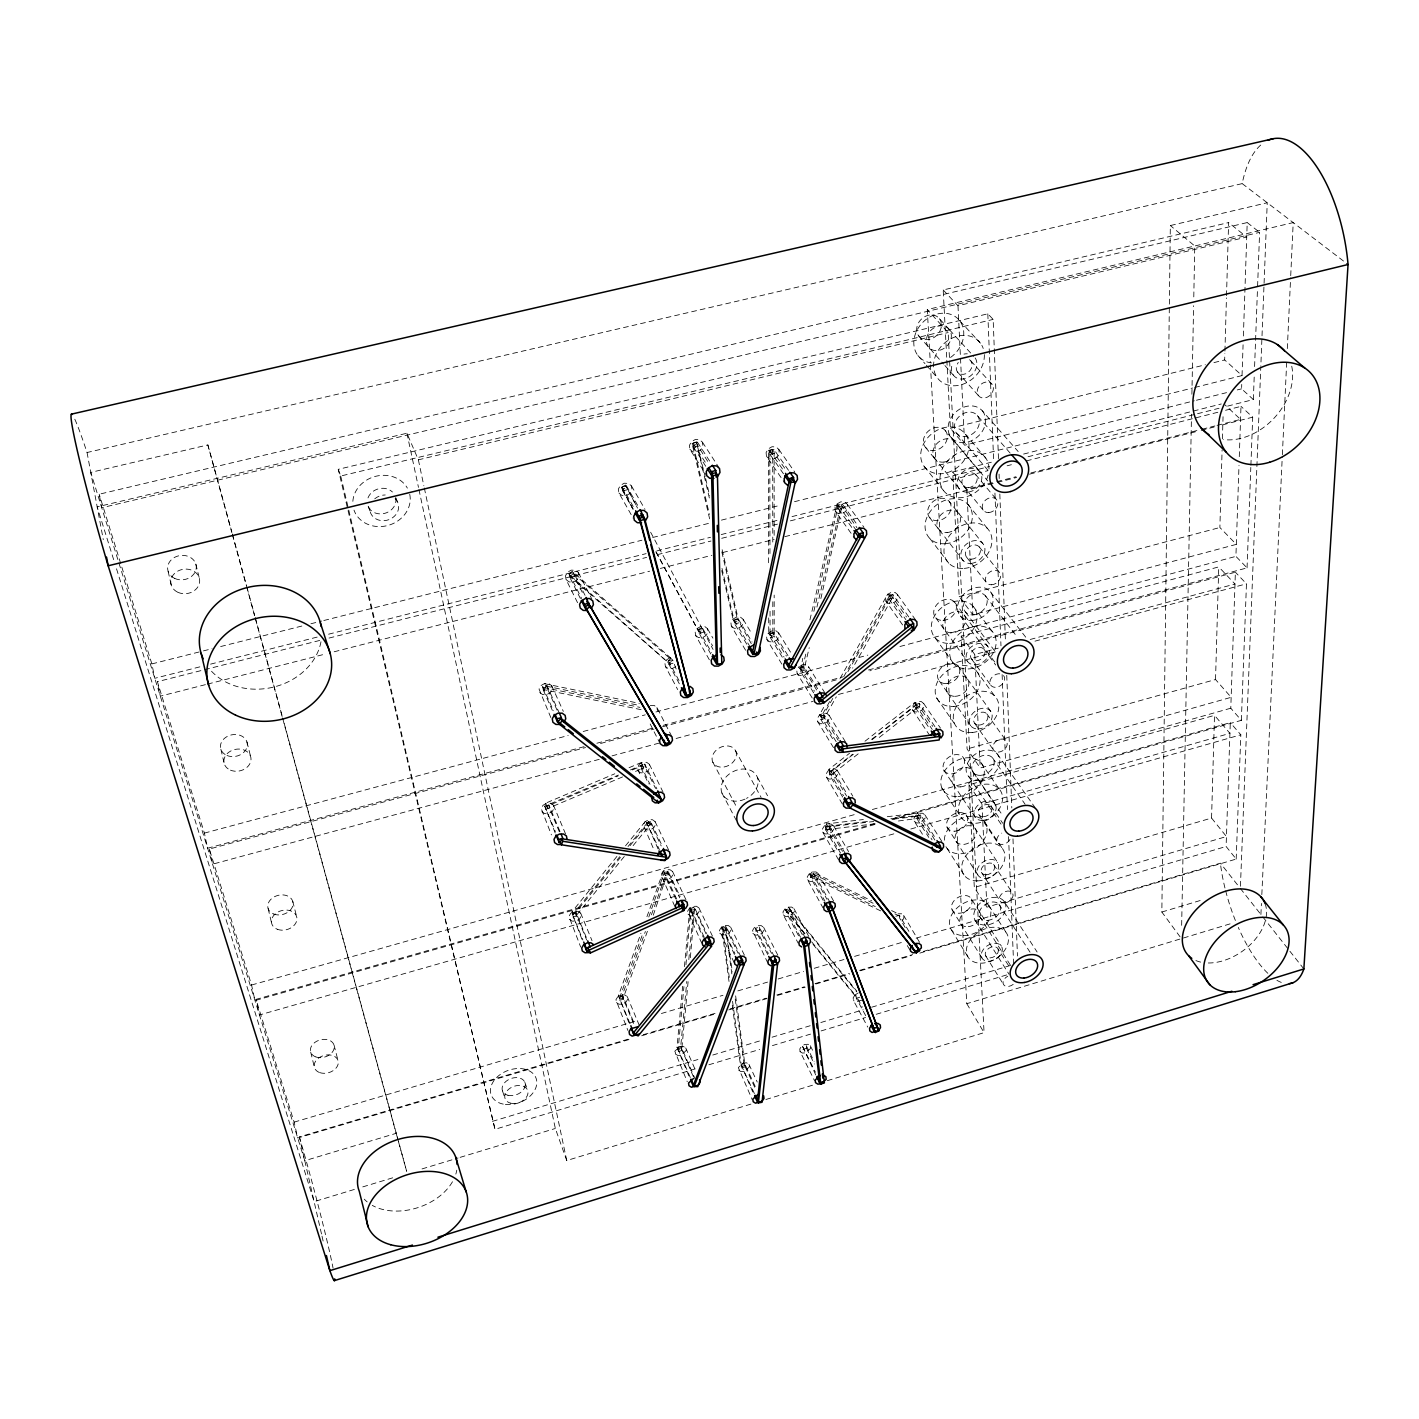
<?xml version="1.0" encoding="UTF-8"?>
<svg xmlns="http://www.w3.org/2000/svg" width="1419" height="1419" viewBox="0 0 1419 1419"><rect width="100%" height="100%" fill="white"/><g stroke="black" fill="none" stroke-linecap="round" stroke-linejoin="round"><path stroke-width="0.75" stroke-dasharray="5 3.75" d="M1180.094 936.842L1161.842 912.027L1170.338 225.55L1267.238 202.757L1260.817 366.439M1181.655 925.348L1191.517 414.171M1191.907 394.251L1192.031 387.618M1192.066 385.4L1193.61 305.741M1193.787 296.89L1194.763 246.001L1170.338 225.55M1211.56 818.053L1214.504 715.353L968.964 784.813L974.321 887.478L986.914 907.167L1226.442 836.536L1211.56 818.053L974.321 887.478M1215.533 679.524L1218.744 566.89L961.231 636.12L967.102 748.966L980.227 767.998L1231.16 697.314L1215.533 679.524L967.102 748.966M991.349 462.222L952.681 472.03L959.173 596.636L972.849 614.764L1236.321 544.382L1219.879 527.513L1222.096 449.965M1222.415 438.879L1223.054 416.725M1194.745 387.458L1242.033 375.574L1224.668 359.947L1224.863 353.296M1224.934 351.078L1226.442 297.901M1226.513 295.684L1228.606 222.57L943.192 289.973L946.739 358.049M919.814 953.107L1236.18 859.063L1226.105 846.487L1230.291 722.626L891.327 818.905M891.983 819.614L1241.359 720.338L1230.787 708.205L1235.381 572.212L869.847 670.832M868.499 669.981L1247.053 567.884L1235.914 556.372L1239 465.45M1239.284 456.67L1240.986 406.366L1221.688 411.279M1227.612 406.1L1253.349 399.555L1241.59 388.841L1241.731 384.425M1242.033 375.574L1243.079 344.799M1243.381 336.001L1247.212 222.57L99.188 494.22L101.742 507.754L1259.611 232.344L1257.553 287.347M1236.18 859.063L1240.827 734.794L1230.291 722.626M1241.359 720.338L1246.467 583.812L1235.381 572.212M1247.053 567.884L1250.813 467.419M1250.902 465.237L1252.693 417.168L1240.986 406.366M1253.349 399.555L1254.254 375.361M1254.591 366.563L1257.465 289.547M1240.437 886.254L1260.728 368.656M1260.906 914.51L1261.42 903.46M1261.828 894.609L1282.262 456.918M1282.368 454.701L1286.696 361.863M1287.317 348.595L1290.616 277.858M1290.722 275.658L1293.206 222.588L927.263 309.573L930.296 362.625M798.542 935.777L786.374 912.665L786.02 909.685L789.744 908.621L805.034 937.462M802.32 934.678L790.099 911.583L789.744 908.621M865.696 1015.667L856.296 998.266L856.029 995.499L862.291 1007.1M688.836 1075.85L677.005 1047.435L682.628 986.311M684.437 966.658L689.865 907.699L693.696 907.22L706.272 934.341M688.109 981.7L681.776 1049.386L678.087 1049.936L683.94 986.595M685.962 964.743L690.805 908.923L694.618 907.823L706.751 933.259M693.43 1076.755L680.694 1046.903L686.796 981.416M688.818 959.599L693.696 907.22M690.361 957.683L694.618 907.823M875.151 823.783L827.277 829.476L825.947 827.153L826.372 823.907L863.355 819.526M845.458 853.812L829.228 825.752L825.45 826.816L825.752 829.938L827.277 829.476L827.703 826.213L826.372 823.907M887.283 816.705L917.738 813.105L917.224 816.333L891.15 819.419M917.738 813.105L919.175 815.375L918.661 818.603L917.171 819.065L916.958 815.978L920.665 814.914L935.813 838.771M809.93 619.855L837.068 504.579L841.13 504.703L856.916 527.673M813.69 692.862L800.387 671.293L802.764 658.345M813.85 611.341L838.327 505.341L842.496 504.277L857.892 525.633M816.617 689.971L802.782 666.824L806.311 651.906M816.918 607.101L841.13 504.703M825.078 693.199L808.653 666.877L806.116 664.784L802.32 664.731L798.755 666.753L800.245 669.023L804.165 669.041L809.22 647.685M820.856 598.587L842.496 504.277M630.036 1023.72L618.418 995.695L640.927 933.294M646.94 916.656L663.436 870.894L667.178 871.195L679.666 897.855M628.883 1022.567L619.464 998.196L642.772 933.667M648.785 917.011L664.252 872.437L668.154 871.337L680.109 896.684M633.548 1023.454L622.072 995.907L645.379 931.467M651.392 914.847L667.178 871.195M619.464 998.196L623.118 998.408L647.969 929.764M653.254 915.202L668.154 871.337M641.104 709.677L544.364 689.74L543.335 687.417L544.896 683.763L639.401 703.381M544.364 689.74L545.943 686.087L544.896 683.763M836.146 741.658L819.597 714.644L825.007 705.083M840.137 678.3L887.709 594.135L891.167 595.235L892.675 597.364L852.588 668.136M829.636 701.571L820.98 716.879L824.404 717.854L836.323 696.818M843.72 676.686L889.216 596.264L887.709 594.135M824.404 717.854L823.038 715.619L832.776 698.432M847.906 671.666L891.167 595.235M902.005 921.073L903.868 918.217L903.655 915.415L901.437 913.747L898.05 913.854M854.983 995.021L853.174 997.788L853.44 1000.466L867.772 1027.108M624.289 856.491L576.149 915.698L572.974 914.279L571.963 911.814L617.3 855.976M625.531 845.83L646.142 820.448L649.299 821.973L650.416 824.368L632.537 846.345M572.974 914.279L619.748 856.704M628.014 846.54L647.277 822.843L646.142 820.448M576.149 915.698L575.138 913.215L620.458 857.466M630.071 845.635L649.299 821.973M880.631 910.874L811.136 877.031L809.841 874.689L812.271 871.798L871.763 900.888M811.136 877.031L813.566 874.139L812.271 871.798M568.948 574.269L572.247 571.254L671.081 658.31L672.304 660.562L669.112 663.418L570.066 576.486L568.948 574.269L669.112 663.418M570.066 576.486L573.365 573.471L572.247 571.254M667.906 661.165L671.081 658.31M858.176 753.861L832.368 773.994L828.856 769.417L849.502 753.312M864.987 741.232L914.9 702.299L918.43 706.875L877.119 739.086M830.221 771.688L852.624 754.216M871.568 739.441L916.372 704.498L914.9 702.299M832.368 773.994L831.002 771.705L853.351 754.287M872.259 739.53L916.958 704.675M804.626 934.004L785.186 909.366L788.432 907.167L856.81 991.189M786.445 911.743L789.691 909.544L788.432 907.167M813.016 944.291L856.366 997.397L855.089 995.003L858.211 992.91M670.513 657.565L666.841 659.622L664.89 663.028L665.405 666.469L677.697 689.581M675.781 666.593L672.127 668.668L668.154 668.615L665.405 666.469M862.167 1000.058L855.657 1002.009L853.44 1000.466M655.897 551.743L697.776 629.77L701.589 627.695L713.065 649.441M697.776 629.77L699.035 632.005L702.866 629.912L702.777 628.599L698.627 629.699L699.106 633.3L711.043 654.39M632.856 508.818L621.345 487.356L625.371 485.156L637.574 508.144M621.345 487.356L622.551 489.484L626.595 487.285L626.471 485.848L622.072 486.93L622.675 490.903L633.105 509.261M559.352 831.818L549.49 808.316L547.787 808.759L545.446 803.278L614.782 773.781M629.06 767.714L641.299 762.5L642.435 764.841L644.811 764.167L656.873 788.893M555.184 832.971L544.736 806.134L618.436 775.058M630.444 769.949L642.435 764.841L640.749 765.284L641.282 768.619L648.678 783.873M545.446 803.278L546.776 806.347L618.063 776.016M632.324 769.949L642.505 765.604L643.658 767.963L645.326 767.519L655.543 788.45M545.393 809.451L623.26 776.636M635.499 771.422L643.658 767.963L641.299 762.5M721.703 570.544L733.268 620.103L737.33 618.702L751.325 643.747M733.268 620.103L734.563 622.302L738.643 620.901L738.448 619.269L734.315 620.351L734.758 623.952L747.157 644.847M709.624 518.822L692.029 443.384L696.357 441.965L705.172 476.376M692.029 443.384L693.359 445.46L697.669 444.023L697.456 442.178L693.057 443.26L693.589 447.287L706.112 466.851M418.942 489.555L555.343 1128.477L566.749 1160.547L751.041 1104.053M765.87 1099.512L814.595 1084.577M827.312 1080.693L984.059 1032.642L948.158 332.543L927.263 309.573M354.342 1189.441L314.131 1201.645L116.305 568.114M362.785 1186.887L394.553 1177.256M422.046 1168.919L458.018 1158.01M460.128 1157.354L555.343 1128.477M930.421 364.843L966.8 1003.694L1231.621 923.397M998.479 458.656L993.158 319.399L987.819 313.812L338.254 469.334L495 1129.311L696.179 1068.613M708.879 1064.782L759.697 1049.439M772.415 1045.608L810.533 1034.114M821.122 1030.921L865.59 1017.494M876.179 1014.301L1007.472 974.693M752.762 1091.938L741.268 1065.208L744.851 1064.126L756.008 1088.125M815.748 1074.963L802.675 1046.637L806.205 1045.555L814.098 1061.323M741.658 1067.904L745.223 1066.822L744.851 1064.126M802.977 1049.333L806.524 1048.251L806.205 1045.555M678.317 1051.585L681.989 1050.503M856.296 998.266L859.843 997.202M1161.842 912.027L1202.159 899.93M492.411 1121.365L697.917 1059.514M712.764 1055.044L761.489 1040.393M772.078 1037.2L810.214 1025.724M820.821 1022.531L863.195 1009.778M871.656 1007.224L1013.627 964.512L1008.537 836.146M735.645 995.89L745.046 1065.474L741.463 1066.556L740.31 1064.09L743.893 1063.008L735.06 997.788M678.087 1049.936L677.874 1048.836L681.546 1047.736L695.629 1080.036M282.718 718.582L396.167 1133.338L304.783 1160.707L90.745 472.403L207.866 444.927L231.776 531.806M321.51 1233.998L299.356 1136.903L630.426 1038.495M643.162 1034.717L717.429 1012.652M730.164 1008.856L766.242 998.142M776.849 994.985L804.449 986.79M815.056 983.633L849.005 973.54M859.612 970.383L912.665 954.615M923.29 951.457L1220.393 863.16L1239.55 887.443M628.954 1039.559L297.742 1138.02L294.123 1122.127L256.005 999.366L874.264 823.747M641.69 1035.781L715.992 1013.698M728.745 1009.902L766.952 998.55M777.577 995.393L805.176 987.181M815.783 984.023L849.75 973.931M860.375 970.773L911.335 955.626M294.123 1122.127L638.053 1020.421M661.396 1013.503L722.963 995.304M737.827 990.905L767.555 982.108M778.162 978.968L803.633 971.43M814.258 968.29L843.968 959.51M854.593 956.371L903.424 941.932M916.16 938.154L1226.105 846.487M619.127 997.415L622.923 996.298L633.885 1022.585M895.815 916.302L899.415 915.237L910.501 934.092M619.66 1000.306L623.438 999.189M767.75 954.508L755.972 931.183L755.6 928.221L759.325 927.139L774.118 956.264M755.972 931.183L759.697 930.084L771.528 953.408M734.403 954.526L722.555 928.079L726.333 926.979L740.683 956.3M722.981 931.041L726.741 929.942L738.217 953.408M786.374 912.665L790.099 911.583M823.215 900.462L810.639 877.634L810.32 874.618L814.063 873.536L829.831 902.005M689.865 907.699L691.248 911.938L695.079 910.838M810.639 877.634L814.382 876.57L826.993 899.362M729.029 981.487L721.597 927.139L725.357 926.057L732.417 971.962M721.597 927.139L722.768 929.551L726.546 928.469M893.828 833.858L259.464 1014.975L256.005 999.366M910.856 828.998L1240.827 734.794M641.282 768.619L643.658 767.963M546.457 805.69L548.851 804.999L561.179 834.354M675.728 898.99L664.748 875.558L668.633 874.459M874.938 824.457L254.994 1000.59L251.553 985.017L209.338 849.041L585.55 747.547M581.879 939.147L572.3 914.013L576.238 912.896L587.732 940.921M572.886 917.082L576.823 915.964L586.668 940.017M968.964 784.813L981.948 804.023L1229.936 733.339L1214.504 715.353M251.553 985.017L855.302 814.346M872.366 809.522L1230.787 708.205M658.079 848.97L646.603 822.541L650.576 821.441L662.513 846.54M842.726 797.123L829.53 774.987L829.21 771.759L833.059 770.694L847.409 794.64M647.117 825.769L651.09 824.652L661.183 845.901M829.53 774.987L833.361 773.923L846.611 796.041M934.908 726.599L919.21 703.505L915.379 704.551L915.61 707.868L919.441 706.822L932.709 726.386M839.001 738.749L824.492 715.158L820.572 716.24L820.891 719.575L834.23 741.392M820.891 719.575L824.811 718.511L838.203 740.31M961.231 636.12L974.764 654.496L998.231 648.146M1030.212 639.472L1234.991 584.007L1218.744 566.89M599.226 759.342L212.584 864.189L209.338 849.041M612.032 755.866L659.037 743.113M676.118 738.483L812.839 701.412M838.469 694.459L996.546 651.587M1034.983 641.157L1246.467 583.812M934.855 840.03L920.878 818L896.914 821.193M584.043 746.696L207.617 848.207L204.389 833.113L157.385 681.688L202.438 670.247M596.867 743.237L652.474 728.231M663.17 725.357L842.833 676.898M600.521 743.503L653.964 729.082M662.513 726.776L839.924 678.903M827.277 829.476L829.53 828.856L842.514 851.329M800.245 669.023L800.014 667.835L804.023 666.77L818.497 690.077M800.387 671.293L804.378 670.229M204.389 833.113L568.203 735.503M583.191 731.494L645.255 714.839M655.95 711.966L867.825 655.117M899.93 646.514L1235.914 556.372M559.583 713.633L546.954 685.572L542.697 686.69L543.353 690.273L547.61 689.137L557.543 711.203M908.728 616.875L892.817 594.508L888.808 595.554L889.074 599.12L893.065 598.073L906.528 617.017M679.329 683.798L668.899 664.305L668.384 660.757L672.535 659.658L676.189 669.058M782.295 657.157L770.304 637.521L769.896 633.956L773.976 632.892L788.219 656.039M668.899 664.305L673.032 663.223M770.304 637.521L774.366 636.439L786.41 656.057M959.173 596.636L1219.879 527.513M699.106 633.3L703.256 632.218M734.758 623.952L738.891 622.87M952.681 472.03L966.818 489.289L994.613 482.194M996.759 481.644L1016.004 476.731M1030.974 472.899L1199.924 429.78M1202.053 429.23L1214.895 425.948M1217.023 425.398L1240.561 419.403L1224.987 404.876M205.4 684.65L160.329 696.161L157.385 681.688M207.546 684.1L325.59 653.964M334.175 651.764L649.636 571.201M660.367 568.451L711.877 555.29M722.608 552.559L774.118 539.397M784.849 536.666L995.162 482.957M997.309 482.407L1016.625 477.476M1029.502 474.177L1199.037 430.879M1201.184 430.329L1214.061 427.048M1222.646 424.849L1252.693 417.168M1023.596 454.062L1191.197 411.599M1193.344 411.049L1221.28 403.972M199.831 666.859L154.777 678.3L151.868 663.915L99.188 494.22M210.562 664.145L317.838 636.918M328.569 634.204L646.124 553.623M656.855 550.909L710.493 537.287M721.224 534.573L777.009 520.418M792.033 516.605L989.433 466.514M1028.065 456.723L1195.419 414.259M1197.565 413.709L1219.027 408.264M580.406 598.552L569.853 577.444L569.196 573.631L573.56 572.531L585.142 595.501M204.584 669.697L320.463 640.253M329.048 638.071L646.621 557.383M657.352 554.669L710.99 541.029M721.721 538.315L777.506 524.125M790.383 520.862L987.801 470.7M1007.1 465.804L1011.392 464.705M1026.416 460.891L1219.542 411.829M569.853 577.444L574.216 576.327L583.848 595.501M837.068 504.579L838.664 509.137L842.815 508.073M946.845 360.249L950.393 428.307L964.689 445.229L1192.581 388.008M151.868 663.915L201.303 651.427M203.449 650.878L212.034 648.714M220.637 646.55L302.318 625.921M310.921 623.757L321.652 621.043M323.816 620.511L641.92 540.213M652.669 537.499L708.542 523.398M721.437 520.134L779.474 505.483M794.516 501.687L1194.301 400.779M1196.448 400.247L1226.548 392.637M1237.279 389.923L1241.59 388.841M950.393 428.307L1205.387 364.754M1213.954 362.608L1224.668 359.947M783.483 473.822L770.02 454.435L769.595 450.479L773.905 449.415L788.645 470.505M622.675 490.903L627.074 489.821M770.02 454.435L774.313 453.37L786.605 470.984M693.589 447.287L697.971 446.205L709.411 463.978M338.254 469.334L340.72 476.021L993.158 319.399M113.662 559.654L97.166 506.867L406.916 433.238L418.374 459.827L948.158 332.543M943.192 289.973L957.985 305.759L1246.716 237.044L1228.606 222.57M74.799 419.226A126.522 6.173 74.2 0 1 87.056 452.519L1242.193 183.619A113.573 51.669 79.5 0 1 1262.928 143.284M768.708 617.921L768.743 633.371L772.823 632.643L774.366 636.439M768.743 633.371L770.091 635.57L774.189 634.843L774.171 595.093M768.601 562.758L768.388 450.231L772.699 449.539L774.313 453.37M768.388 450.231L769.808 452.271L774.118 451.579L773.905 449.415M677.005 1047.435L680.694 1046.903M691.018 910.129L694.849 909.632M827.703 826.213L869.084 821.299M890.866 818.728L919.175 815.375M825.947 827.153L873.767 821.495M802.782 666.824L798.862 666.824L796.768 670.07L797.106 673.404L814.506 701.713M650.257 705.42L654.194 705.438L656.944 707.531L672.003 736.869M838.54 506.636L842.602 506.778M618.418 995.695L622.072 995.907M668.314 873.607L664.571 873.306L664.748 875.558M543.335 687.417L639.934 707.371M545.943 686.087L638.408 705.243M819.597 714.644L823.038 715.619M889.216 596.264L892.675 597.364M571.963 911.814L575.138 913.215M647.277 822.843L650.416 824.368M809.841 874.689L875.31 906.599M891.611 910.59L897.553 913.499L898.919 915.823L894.946 913.889M813.566 874.139L873.111 903.229M675.249 1053.874L677.679 1055.399L681.173 1055.222L686.14 1050.61L685.714 1047.949L683.284 1046.424L679.772 1046.601L674.805 1051.213L687.257 1081.739M616.431 1002.594L618.986 1004.226L622.622 1004.049L625.939 1002.169L627.695 999.295L627.198 996.51L624.644 994.879L620.99 995.038L617.655 996.918L615.917 999.81L627.925 1030.513M738.678 1070.174L741.02 1071.647L744.407 1071.451L749.321 1066.946L748.966 1064.339L746.642 1062.849L743.237 1063.044L738.323 1067.567L752.283 1099.743M569.498 919.388L572.194 921.144L575.99 921.037L579.431 919.086L581.205 916.053L580.637 913.073L577.959 911.3L574.145 911.424L570.704 913.375L568.913 916.408L580.69 947.041M800.085 1051.568L802.356 1053.058L805.69 1052.863L810.621 1048.375L810.32 1045.768L808.067 1044.278L804.715 1044.455L801.558 1046.246L799.784 1048.96L800.085 1051.568L814.541 1080.693M719.841 933.276L722.306 934.979L725.889 934.855L729.224 932.957L731.033 930.03L730.643 927.175L728.178 925.472L724.595 925.578L721.26 927.476L719.433 930.421L734.776 964.104M541.827 811.721L544.665 813.655L548.621 813.601L552.186 811.597L554.031 808.369L553.41 805.158L550.59 803.207L546.617 803.243L543.034 805.283L541.207 808.511L551.423 834.886M688.055 914.191L690.574 915.911L694.21 915.805L697.598 913.907L699.407 910.909L698.982 908L696.463 906.262L692.809 906.369L689.421 908.284L687.612 911.264L701.713 943.138M661.449 877.793L664.057 879.603L667.764 879.514L671.205 877.563L673.032 874.512L672.571 871.514L669.981 869.705L666.256 869.794L662.815 871.727L660.97 874.796L674.912 906.635M752.886 933.4L755.316 935.086L758.846 934.961L762.163 933.081L763.99 930.172L763.635 927.334L761.223 925.631L757.675 925.756L754.34 927.636L752.531 930.545L768.282 964.051M643.747 828.004L646.425 829.884L650.221 829.831L653.716 827.845L655.56 824.705L655.081 821.601L652.421 819.703L648.607 819.756L645.095 821.725L643.25 824.882L653.591 848.952M783.323 914.865L785.718 916.568L789.23 916.461L794.392 911.654L794.055 908.799L791.678 907.078L788.148 907.184L784.831 909.065L782.986 912.009L783.323 914.865L798.241 943.316M637.858 770.836L640.572 772.823L644.439 772.805L648.004 770.783L649.884 767.555L649.388 764.309L646.674 762.322L642.789 762.34L639.206 764.362L637.326 767.608L640.572 776.459M539.681 692.472L542.608 694.618L546.723 694.654L550.412 692.561L552.31 689.137L551.672 685.696L548.745 683.532L544.63 683.497L540.923 685.59L539.025 689.031L551.14 718.298M807.588 879.815L809.965 881.571L813.495 881.483L816.83 879.603L818.71 876.623L818.408 873.696L816.031 871.94L812.484 872.029L809.149 873.927L807.269 876.907L807.588 879.815L823.002 907.912M822.683 832.102L825.078 833.911L828.643 833.858L832.013 831.942L833.929 828.909L833.627 825.911L831.25 824.067L827.667 824.12L824.279 826.035L822.381 829.086L822.683 832.102L839.587 861.617M1242.193 183.619L1348.05 264.502M566.092 579.591L569.09 581.914L573.294 582.038L577.09 579.892L579.058 576.291L578.438 572.62L575.458 570.261L571.254 570.136L567.423 572.3L565.454 575.901L566.092 579.591L579.271 606.144M826.408 777.133L828.838 779.031L832.456 779.013L835.897 777.062L837.831 773.94L837.529 770.836L835.117 768.921L831.481 768.938L828.04 770.889L826.089 774.011L826.408 777.133L842.584 804.378M1247.212 222.57L1259.611 232.344M914.244 821.175L916.514 822.985L919.973 822.931L925.241 818.053L925.046 815.074L922.776 813.247L919.299 813.3L915.964 815.198L914.031 818.195L914.244 821.175L923.343 835.649M695.629 635.428L698.379 637.61L702.334 637.681L705.988 635.623L707.975 632.182L707.513 628.706L704.782 626.506L700.826 626.418L697.137 628.511L695.15 631.952L695.629 635.428L711.646 663.861M817.716 721.703L820.2 723.708L823.889 723.708L827.383 721.739L829.37 718.528L829.051 715.282L826.567 713.278L822.86 713.26L819.348 715.247L817.379 718.475L817.716 721.703L834.053 748.558M731.335 626.063L734.031 628.262L737.951 628.333L741.605 626.258L743.609 622.852L743.184 619.358L740.505 617.159L736.567 617.07L732.896 619.145L730.909 622.586L731.335 626.063L746.837 652.35M797.106 673.404L799.66 675.497L803.438 675.55L807.003 673.528L809.007 670.229L808.653 666.877M766.952 639.614L769.577 641.778L773.426 641.849L777.044 639.792L779.049 636.422L778.676 632.98L776.051 630.816L772.184 630.745L768.566 632.803L766.562 636.191L766.952 639.614L782.916 665.866M618.915 492.978L621.894 495.462L626.116 495.639L629.983 493.457L632.023 489.732L631.455 485.901L628.475 483.418L624.236 483.223L620.351 485.422L618.329 489.147L618.915 492.978L633.282 518.378M912.559 709.943L914.918 711.93L918.501 711.948L921.96 709.997L923.964 706.822L923.751 703.611L921.392 701.625L917.809 701.589L914.333 703.558L912.346 706.751L912.559 709.943L930.243 736.248M689.9 449.309L692.809 451.845L696.977 452.04L700.862 449.858L702.937 446.116L702.458 442.231L699.567 439.677L695.363 439.464L691.479 441.664L689.403 445.424L689.9 449.309L706.715 475.684M885.882 601.159L888.365 603.341L892.108 603.43L895.691 601.408L897.748 598.038L897.517 594.596L895.052 592.397L891.292 592.308L887.691 594.33L885.633 597.718L885.882 601.159L905.003 628.333M573.365 573.471L672.304 660.562M766.491 456.439L769.258 458.922L773.32 459.117L777.133 456.971L779.244 453.282L778.854 449.451L776.087 446.95L772.025 446.737L768.193 448.901L766.083 452.608L766.491 456.439L784.53 482.584M835.312 511.142L837.919 513.501L841.839 513.66L845.547 511.567L847.657 508.002L847.338 504.348L844.731 501.971L840.811 501.812L837.086 503.905L834.975 507.488L835.312 511.142L854.167 537.606M828.856 769.417L831.002 771.705M959.865 320.942L980.44 343.15M939.449 318.743A13.48 11.175 -44.7 0 1 929.676 339.301A13.48 11.175 -44.7 0 1 918.004 323.798A13.48 11.175 -44.7 0 1 939.449 318.743L949.364 329.616A13.605 11.228 -44.5 0 1 939.467 350.316A13.605 11.228 -44.5 0 1 927.742 334.742A13.605 11.228 -44.5 0 1 949.364 329.616M949.559 329.882L973.718 356.382M970.898 360.976L992.147 384.407A8.869 7.148 -43.4 0 1 985.584 397.763A8.869 7.148 -43.4 0 1 978.134 387.83A8.869 7.148 -43.4 0 1 992.147 384.407M957.47 371.991L978.454 395.617M918.678 335.895L943.511 363.973M944.912 365.552L953.249 375.024M982.32 410.836A20.469 16.496 -42 0 1 968.432 441.841A20.469 16.496 -42 0 1 949.879 420.113A20.469 16.496 -42 0 1 982.32 410.836L1018.168 451.544M977.336 415.536A13.64 10.997 -42 0 1 967.669 436.112A13.64 10.997 -42 0 1 955.679 421.283A13.64 10.997 -42 0 1 977.336 415.536L1010.151 453.104M917.933 355.513L924.993 363.654M926.412 365.268L937.693 378.27M916.372 704.498L918.43 706.875M965.789 434.657A26.198 21.125 -40.8 0 1 944.894 473.272A26.198 21.125 -40.8 0 1 923.946 443.171A26.198 21.125 -40.8 0 1 965.789 434.657L985.797 458.124M956.512 433.15L988.671 471.161M951.546 437.832L987.73 480.917M945.196 430.418A12.984 10.518 -40.9 0 1 936.416 450.071A12.984 10.518 -40.9 0 1 924.496 436.272A12.984 10.518 -40.9 0 1 945.196 430.418L978.968 470.789M975.758 474.673L996.369 499.382M963.359 485.901L983.739 510.787M785.186 909.366L806.152 935.05M811.739 941.914L855.089 995.003M934.039 457.663L960.166 489.768M925.596 447.464L935.05 459.082M789.691 909.544L856.704 991.863M967.687 504.135L987.305 528.329M924.124 466.319L943.333 490.3M949.24 501.475A12.682 10.11 -38.9 0 1 939.946 520.241A12.682 10.11 -38.9 0 1 928.931 506.618A12.682 10.11 -38.9 0 1 949.24 501.475L982.622 543.3M979.287 546.936L999.526 572.371M1240.366 888.471L1261.438 915.184M1262.821 916.922L1303.866 968.946M966.587 557.188L986.56 582.801M990.409 591.812L1026.043 637.592M929.551 517.474L938.846 529.429M939.325 529.979L963.27 560.807M985.389 595.838L1016.926 636.634M929.924 538.564L948.814 563.254M973.257 606.445L992.342 631.579M965.381 611.926L996.315 653.112M954.402 601.922L963.625 614.232M964.157 614.888A12.363 9.561 -36.4 0 1 954.136 632.555A12.363 9.561 -36.4 0 1 944.327 619.216A12.363 9.561 -36.4 0 1 964.157 614.888L987.908 646.585M960.379 615.935L994.861 662.141M983.899 649.157L995.695 664.997M971.589 659.019L991.03 685.537M975.882 670.265L994.63 695.931M935.777 617.833L967.598 661.573M847.338 504.348L863.887 527.159M958.056 665.99L967.119 678.566M967.492 679.045L990.817 711.416M935.245 638.018L953.639 663.595M838.327 505.341L856.242 530.28M986.826 713.828L1006.124 740.736M838.664 509.137L852.713 528.755M897.517 594.596L916.834 621.646M888.808 595.554L905.89 619.677M889.074 599.12L903.708 619.819M997.255 754.003L1035.019 807.5M974.764 723.424L993.832 750.474M778.854 449.451L794.693 471.995M939.343 680.96L948.247 693.66M947.874 693.182L970.773 725.818M992.502 757.781L1025.086 804.236M769.595 450.479L784.281 471.587M936.717 698.042L954.792 724.133M980.831 762.553L999.1 788.946M963.998 758.668A11.636 8.656 -33.7 0 1 951.901 773.869A11.636 8.656 -33.7 0 1 945.586 760.194A11.636 8.656 -33.7 0 1 963.998 758.668L994.79 803.58M973.487 772.841L1003.02 816.049M923.751 703.611L940.425 728.071M990.976 805.992L1002.719 823.233M968.751 776.601L1001.814 825.29M915.379 704.551L932.23 729.455M915.61 707.868L930.03 729.242M984.36 821.636L1002.328 848.42M979.27 815.216L997.841 842.939M943.67 769.878L952.362 782.898M953.142 784.157L975.456 817.628M966.037 814.878L974.729 828.004M975.403 828.873A11.494 8.354 -32.8 0 1 964.778 844.27A11.494 8.354 -32.8 0 1 956.991 832.084A11.494 8.354 -32.8 0 1 975.403 828.873L997.734 862.592A11.724 8.39 -32.7 0 1 986.826 878.201A11.724 8.39 -32.7 0 1 979.021 865.962A11.724 8.39 -32.7 0 1 997.734 862.592M993.619 864.437L1012.066 892.427M941.932 788.13L962.064 818.674M1004.652 902.182A17.33 12.221 -32.1 0 1 987.784 924.798A17.33 12.221 -32.1 0 1 977.088 906.528A17.33 12.221 -32.1 0 1 1004.652 902.182L1037.129 952.025M702.458 442.231L718.369 466.709M981.398 872.295L1000.395 901.544M998.923 904.134L1030.052 952.202M947.005 827.135L956.743 842.177M956.069 841.325L978.01 875.275M697.456 442.178L711.203 463.463M693.057 443.26L706.751 464.563M988.866 905.553L1006.373 932.833M947.129 848.527L964.477 875.683M925.046 815.074L942.287 842.106M971.483 899.061A11.086 7.893 -31.7 0 1 959.918 913.215A11.086 7.893 -31.7 0 1 953.923 900.905A11.086 7.893 -31.7 0 1 971.483 899.061L1001.353 946.101M916.958 815.978L932.07 839.835M979.642 916.514L1010.239 964.885M917.171 819.065L928.789 837.423M998.107 949.027A7.113 4.949 -31.6 0 1 990.32 957.896A7.113 4.949 -31.6 0 1 986.968 949.95A7.113 4.949 -31.6 0 1 998.107 949.027L1009.335 966.818M975.084 920.257L1009.069 974.303M985.513 955.572L1003.286 984.147M952.096 909.774L960.432 923.237M960.84 923.911L982.25 958.481M778.676 632.98L791.376 653.52M800.014 667.835L814.435 691.177M829.051 715.282L846.682 743.822M769.896 633.956L784.086 657.139M951.564 930.119L968.485 957.754M837.529 770.836L852.801 796.165M743.184 619.358L752.159 634.328M738.448 619.269L752.035 642.009M829.21 771.759L843.525 795.722M966.8 1003.694L984.059 1032.642M734.315 620.351L750.101 646.904M903.655 915.415L920.08 943.209M905.18 927.565L899.646 918.128L899.415 915.237M907.255 945.533L910.519 951.102M833.627 825.911L848.58 851.648M631.455 485.901L645.006 509.368M825.45 826.816L840.527 853.032M825.752 829.938L838.682 852.411M626.471 485.848L639.082 507.807M707.513 628.706L712.923 638.142M622.072 486.93L634.595 508.924M702.777 628.599L712.586 645.822M698.627 629.699L711.646 652.669M818.408 873.696L835.011 903.566M757.374 777.31L767.537 795.722M810.32 874.618L824.989 901.207M735.698 750.988A12.736 9.915 -28.3 0 1 722.04 767.165A12.736 9.915 -28.3 0 1 714.963 751.485A12.736 9.915 -28.3 0 1 735.698 750.988L761.098 797.372M622.551 489.484L633.034 508.995M656.075 551.956L699.035 632.005M668.384 660.757L679.861 682.167M625.371 485.156L637.042 506.814M650.629 532.214L702.866 629.912M794.055 908.799L810.143 939.023M712.817 762.163L736.55 806.932M786.02 909.685L801.256 938.562M721.916 793.026L736.585 820.927M763.635 927.334L779.191 957.86M578.438 572.62L591.847 599.049M755.6 928.221L768.371 953.497M650.186 723.974L659.09 741.64M810.32 1045.768L814.222 1053.519M569.196 573.631L581.666 598.552M806.524 1048.251L814.4 1064.019M802.675 1046.637L815.446 1072.25M730.643 927.175L745.755 957.896M649.388 764.309L663.152 792.352M722.555 928.079L734.953 953.497M640.749 765.284L649.991 784.317M698.982 908L713.739 938.775M655.081 821.601L669.591 851.95M690.805 908.923L704.746 938.296M672.571 871.514L687.115 902.165M691.248 911.938L703.327 937.427M646.603 822.541L659.392 849.591M663.436 870.894L677.998 901.721M748.966 1064.339L757.232 1082.041M743.893 1063.008L745.046 1065.474M745.223 1066.822L755.44 1088.834M741.268 1065.208L755.156 1095.237M551.672 685.696L563.343 711.398M542.697 686.69L553.463 710.759M543.353 690.273L552.346 710.351M685.714 1047.949L695.275 1069.784M677.874 1048.836L691.018 1079.149M553.41 805.158L566.412 835.933M627.198 996.51L639.685 1026.309M546.776 806.347L547.787 808.759M544.736 806.134L555.361 831.587M580.637 913.073L592.007 940.637M572.3 914.013L582.925 940.07M395.866 497.98L397.214 501.333M368.177 506.246L370.093 511.319M524.853 1082.342L527.602 1090.2M502.521 1090.98L505.164 1098.874M396.167 1133.338L406.668 1171.296L282.665 717.872M232.361 533.952L246.392 585.284M246.977 587.413L254.586 615.225M255.172 617.354L282.079 715.726M207.866 444.927L231.847 532.586M232.432 534.715L282.133 716.435M334.015 1044.969L338.006 1060.507M292.74 901.349L296.606 916.497M246.941 741.942L250.613 756.504M195.822 564.017L199.21 577.746M310.69 1052.1L314.504 1067.727M268.12 908.568L271.774 923.804M340.72 476.021L495 1129.311M693.359 445.46L709.429 514.476M722.005 568.398L734.563 622.302M220.867 749.214L224.308 763.883M705.669 478.54L709.66 495.799M722.147 549.721L738.643 620.901M696.357 441.965L709.34 497.998M721.828 551.885L737.33 618.702M322.007 1236.144L323.479 1242.618M168.116 571.307L171.256 585.142M406.916 433.238L418.481 487.391M418.374 459.827L423.855 485.795M424.316 487.959L566.749 1160.547M548.851 804.999L549.49 808.316M576.238 912.896L576.823 915.964M546.954 685.572L547.61 689.137M87.056 452.519L103.285 539.646M573.56 572.531L574.216 576.327M644.811 764.167L645.326 767.519M650.576 821.441L651.09 824.652M656.944 707.531L657.458 710.866M681.546 1047.736L681.776 1049.386M726.333 926.979L726.741 929.942M722.768 929.551L729.295 977.389M732.559 1001.317L741.463 1066.556M732.293 1005.397L740.31 1064.09M725.357 926.057L731.832 973.877M697.669 444.023L697.971 446.205M759.325 927.139L759.697 930.084M814.063 873.536L814.382 876.57M773.976 632.892L774.189 634.843M829.228 825.752L829.53 828.856M824.492 715.158L824.811 718.511M833.059 770.694L833.361 773.923M622.923 996.298L623.118 998.408M892.817 594.508L893.065 598.073M920.665 814.914L920.878 818M919.21 703.505L919.441 706.822M804.023 666.77L804.165 669.041M957.985 305.759L964.689 445.229M966.818 489.289L972.849 614.764M974.764 654.496L980.227 767.998M981.948 804.023L986.914 907.167M987.819 313.812L993.619 459.88M994.932 493.085L1000.98 645.805M1002.116 674.575L1007.472 809.575M999.065 474.123L999.224 478.558M999.827 494.025L1005.486 642.133M1006.745 675.284L1011.8 807.925M1012.989 838.86L1017.458 956.016M774.118 451.579L774.153 535.477M772.699 449.539L772.77 544.399M772.805 601.762L772.823 632.643M769.808 452.271L769.967 553.853M770.056 611.27L770.091 635.57M299.356 1136.903A100.891 3.991 74.9 0 1 333.057 1268.125M1281.286 982.409A92.412 34.819 71.8 0 1 1276.923 980.298M1267.859 973.31A92.412 34.819 71.8 0 1 1238.29 927.405M1235.381 920.488A92.412 34.819 71.8 0 1 1225.413 889.819M1224.952 887.992A92.412 34.819 71.8 0 1 1220.393 863.16M1265.074 903.601A46.756 30.987 -35.4 0 1 1265.695 919.406M1265.198 921.303A46.756 30.987 -35.4 0 1 1208.314 962.987M1200.651 962.1A46.756 30.987 -35.4 0 1 1195.543 960.397M320.978 641.778A61.585 51.456 -11.6 0 1 273.406 687.133A61.585 51.456 -11.6 0 1 209.391 668.81M456.758 1170.196A51.155 35.493 -18.3 0 1 455.836 1174.081M452.484 1181.743A51.155 35.493 -18.3 0 1 372.257 1205.37M367.166 1201.893A51.155 35.493 -18.3 0 1 364.293 1199.179M1291.733 366.208A56.866 42.57 -46.3 0 1 1274.209 418.02A56.866 42.57 -46.3 0 1 1223.48 439.588M969.567 359.681A8.691 7.095 -43.9 0 1 970.064 370.519A8.691 7.095 -43.9 0 1 958.801 373.268A8.691 7.095 -43.9 0 1 958.286 362.43M744.975 799.128A19.44 14.97 -28.3 0 1 721.473 785.363A19.44 14.97 -28.3 0 1 751.485 770.819A19.44 14.97 -28.3 0 1 746.5 798.4M1003.57 675.55A8.017 6.048 -36.1 0 1 998.178 686.831A8.017 6.048 -36.1 0 1 990.249 680.198A8.017 6.048 -36.1 0 1 1002.328 674.522M1009.991 839.445A7.592 5.463 -33.4 0 1 998.373 843.418A7.592 5.463 -33.4 0 1 1001.743 833.13M1013.201 984.396A7.219 4.966 -31.6 0 1 1003.605 984.697A7.219 4.966 -31.6 0 1 1007.738 976.219M933.613 366.918A27.706 22.651 -44 0 1 954.473 337.137A27.706 22.651 -44 0 1 983.225 348.453M984.343 354.59A27.706 22.651 -44 0 1 961.248 384.744A27.706 22.651 -44 0 1 933.826 369.029M988.156 475.152A26.659 21.285 -40.4 0 1 948.637 495.089A26.659 21.285 -40.4 0 1 954.207 455.251A26.659 21.285 -40.4 0 1 989.025 469.015M409.736 494.291A29.001 25.329 -16.7 0 1 388.309 525.349A29.001 25.329 -16.7 0 1 354.005 510.113M352.852 501.35A29.001 25.329 -16.7 0 1 375.964 476.234A29.001 25.329 -16.7 0 1 407.377 488.118M975.137 357.925A13.924 11.352 -43.9 0 1 966.037 378.323A13.924 11.352 -43.9 0 1 951.794 365.942M963.98 354.094A13.924 11.352 -43.9 0 1 967.297 353.81M395.138 498.672A14.58 12.7 -16.9 0 1 388.841 519.673A14.58 12.7 -16.9 0 1 369.845 508.002M374.74 498.832A14.58 12.7 -16.9 0 1 385.241 494.965M931.609 362.892A27.209 22.456 -44.5 0 1 917.756 328.889A27.209 22.456 -44.5 0 1 957.541 318.388A27.209 22.456 -44.5 0 1 949.542 358.138M944.344 840.208A23.006 16.691 -32.8 0 1 974.835 816.457A23.006 16.691 -32.8 0 1 979.305 845.458A23.006 16.691 -32.8 0 1 945.036 844.713M395.688 497.714A14.509 12.665 -16.7 0 1 384.389 513.447A14.509 12.665 -16.7 0 1 367.521 504.561M368 497.909A14.509 12.665 -16.7 0 1 378.82 488.721A14.509 12.665 -16.7 0 1 392.442 491.985M968.379 487.693A8.372 6.669 -40.4 0 0 976.715 476.11A8.372 6.669 -40.4 0 0 963.536 477.032A8.372 6.669 -40.4 0 0 968.379 487.693M971.288 559.192A8.159 6.403 -38.5 0 0 980.121 548.39A8.159 6.403 -38.5 0 0 967.386 548.585A8.159 6.403 -38.5 0 0 971.288 559.192M976.13 660.811A7.893 6.013 -36.2 0 0 984.697 650.523A7.893 6.013 -36.2 0 0 972.387 650.913A7.893 6.013 -36.2 0 0 976.13 660.811M979.199 725.091A7.716 5.782 -35 0 0 987.606 715.123A7.716 5.782 -35 0 0 975.545 715.637A7.716 5.782 -35 0 0 979.199 725.091M983.58 816.723A7.485 5.445 -33.5 0 0 991.739 807.198A7.485 5.445 -33.5 0 0 980.05 807.872A7.485 5.445 -33.5 0 0 983.58 816.723M986.365 874.831A7.326 5.233 -32.7 0 0 994.364 865.59A7.326 5.233 -32.7 0 0 982.906 866.37A7.326 5.233 -32.7 0 0 986.365 874.831M971.376 620.44A19.263 14.882 -37.3 0 0 992.342 595.2A19.263 14.882 -37.3 0 0 962.313 595.82A19.263 14.882 -37.3 0 0 971.376 620.44M979.163 780.361A18.234 13.463 -34.2 0 0 999.1 757.019A18.234 13.463 -34.2 0 0 970.614 758.385A18.234 13.463 -34.2 0 0 979.163 780.361M988.812 512.561A8.514 6.705 -40 0 0 997.344 500.836A8.514 6.705 -40 0 0 983.97 501.812A8.514 6.705 -40 0 0 988.812 512.561M991.313 584.788A8.319 6.439 -38.2 0 0 1000.342 573.844A8.319 6.439 -38.2 0 0 987.447 574.092A8.319 6.439 -38.2 0 0 991.313 584.788M998.337 752.123A7.84 5.8 -34.9 0 0 1006.905 742.031A7.84 5.8 -34.9 0 0 994.684 742.616A7.84 5.8 -34.9 0 0 998.337 752.123M1004.652 902.927A7.45 5.25 -32.6 0 0 1012.811 893.58A7.45 5.25 -32.6 0 0 1001.211 894.413A7.45 5.25 -32.6 0 0 1004.652 902.927M968.308 926.678A11.175 7.893 -31.7 0 0 979.979 912.452A11.175 7.893 -31.7 0 0 962.313 914.333A11.175 7.893 -31.7 0 0 968.308 926.678M954.81 831.215A11.405 8.337 -32.8 0 0 967.208 816.705A11.405 8.337 -32.8 0 0 949.276 817.77A11.405 8.337 -32.8 0 0 954.81 831.215M315.994 1056.995A12.203 8.886 -16.1 0 0 334.299 1047.275A12.203 8.886 -16.1 0 0 316.721 1041.244A12.203 8.886 -16.1 0 0 315.994 1056.995M319.843 1072.64A12.292 8.904 -16.2 0 0 338.307 1062.831A12.292 8.904 -16.2 0 0 320.588 1056.818A12.292 8.904 -16.2 0 0 319.843 1072.64M960.628 786.889A11.724 8.674 -33.6 0 0 972.849 771.599A11.724 8.674 -33.6 0 0 954.295 773.178A11.724 8.674 -33.6 0 0 960.628 786.889M955.235 696.321A12.097 9.188 -35.2 0 0 968.361 680.623A12.097 9.188 -35.2 0 0 949.382 681.315A12.097 9.188 -35.2 0 0 955.235 696.321M946.296 683.639A12.008 9.17 -35.2 0 0 959.297 668.03A12.008 9.17 -35.2 0 0 940.442 668.668A12.008 9.17 -35.2 0 0 946.296 683.639M273.814 914.084A12.842 9.827 -14.3 0 0 293.094 903.903A12.842 9.827 -14.3 0 0 274.364 896.79A12.842 9.827 -14.3 0 0 273.814 914.084M277.503 929.339A12.948 9.862 -14.5 0 0 296.943 919.051A12.948 9.862 -14.5 0 0 278.089 911.974A12.948 9.862 -14.5 0 0 277.503 929.339M943.067 620.405A12.257 9.525 -36.5 0 0 955.767 603.997A12.257 9.525 -36.5 0 0 936.38 605.133A12.257 9.525 -36.5 0 0 943.067 620.405M947.058 532.568A12.789 10.146 -38.8 0 0 959.741 514.955A12.789 10.146 -38.8 0 0 939.467 516.516A12.789 10.146 -38.8 0 0 947.058 532.568M227.005 755.493A13.551 10.926 -11.6 0 0 247.349 744.762A13.551 10.926 -11.6 0 0 227.342 736.39A13.551 10.926 -11.6 0 0 227.005 755.493M230.481 770.162A13.676 10.98 -11.9 0 0 251.021 759.342A13.676 10.98 -11.9 0 0 230.836 750.97A13.676 10.98 -11.9 0 0 230.481 770.162M943.954 462.08A13.09 10.572 -40.8 0 0 955.838 443.349A13.09 10.572 -40.8 0 0 934.979 445.992A13.09 10.572 -40.8 0 0 943.954 462.08M174.75 578.438A14.385 12.221 -7.1 0 0 196.301 567.157A14.385 12.221 -7.1 0 0 174.821 557.241A14.385 12.221 -7.1 0 0 174.75 578.438M177.925 592.308A14.509 12.274 -7.5 0 0 199.689 580.921A14.509 12.274 -7.5 0 0 178.031 570.988A14.509 12.274 -7.5 0 0 177.925 592.308M968.184 668.952A25.134 19.227 -36.3 0 0 994.985 635.854A25.134 19.227 -36.3 0 0 955.555 637.681A25.134 19.227 -36.3 0 0 968.184 668.952M949.63 643.375A24.726 19.121 -36.4 0 0 975.882 610.702A24.726 19.121 -36.4 0 0 937.001 612.316A24.726 19.121 -36.4 0 0 949.63 643.375M988.174 961.284A11.387 7.911 -31.6 0 0 1002.186 948.016A11.387 7.911 -31.6 0 0 985.034 947.537A11.387 7.911 -31.6 0 0 988.174 961.284M964.317 568.38A26.021 20.434 -38.6 0 0 990.32 532.728A26.021 20.434 -38.6 0 0 949.222 535.956A26.021 20.434 -38.6 0 0 964.317 568.38M972.175 732.506A24.602 18.465 -35 0 0 997.397 699.886A24.602 18.465 -35 0 0 958.552 703.31A24.602 18.465 -35 0 0 972.175 732.506M975.758 823.268A23.839 17.418 -33.5 0 0 1001.548 792.778A23.839 17.418 -33.5 0 0 964.193 795.119A23.839 17.418 -33.5 0 0 975.758 823.268M977.23 880.88A23.36 16.762 -32.7 0 0 1004.35 852.305A23.36 16.762 -32.7 0 0 968.397 852.73A23.36 16.762 -32.7 0 0 977.23 880.88M980.298 963.182A22.686 15.822 -31.6 0 0 1008.058 936.629A22.686 15.822 -31.6 0 0 973.771 935.831A22.686 15.822 -31.6 0 0 980.298 963.182M505.412 1104.461A23.963 17.063 -20.7 0 0 536.524 1079.77A23.963 17.063 -20.7 0 0 498.938 1075.478A23.963 17.063 -20.7 0 0 505.412 1104.461M968.467 492.021A13.392 10.66 -40.4 0 0 980.706 472.97A13.392 10.66 -40.4 0 0 959.439 475.755A13.392 10.66 -40.4 0 0 968.467 492.021M982.054 820.395A11.973 8.709 -33.5 0 0 995.854 805.584A11.973 8.709 -33.5 0 0 977.407 805.744A11.973 8.709 -33.5 0 0 982.054 820.395M974.569 664.819A12.629 9.631 -36.2 0 0 989.043 648.855A12.629 9.631 -36.2 0 0 969.585 648.501A12.629 9.631 -36.2 0 0 974.569 664.819M977.514 728.958A12.345 9.241 -35 0 0 991.881 713.597A12.345 9.241 -35 0 0 972.92 713.225A12.345 9.241 -35 0 0 977.514 728.958M971.11 563.396A13.073 10.235 -38.5 0 0 984.147 545.499A13.073 10.235 -38.5 0 0 963.501 547.184A13.073 10.235 -38.5 0 0 971.11 563.396M510.627 1103.184A12.026 8.532 -20.7 0 0 528.01 1092.399A12.026 8.532 -20.7 0 0 510.468 1087.947A12.026 8.532 -20.7 0 0 510.627 1103.184M972.742 614.941A12.842 9.915 -37.3 0 0 986.684 598.091A12.842 9.915 -37.3 0 0 966.658 598.534A12.842 9.915 -37.3 0 0 972.742 614.941M980.476 775.359A12.15 8.975 -34.2 0 0 993.726 759.768A12.15 8.975 -34.2 0 0 974.729 760.708A12.15 8.975 -34.2 0 0 980.476 775.359M987.447 920.399A11.547 8.142 -32.1 0 0 1000.093 905.925A11.547 8.142 -32.1 0 0 982.037 907.255A11.547 8.142 -32.1 0 0 987.447 920.399M945.249 543.708A25.577 20.292 -38.8 0 0 970.702 508.516A25.577 20.292 -38.8 0 0 930.172 511.532A25.577 20.292 -38.8 0 0 945.249 543.708M963.27 935.582A22.349 15.786 -31.7 0 0 990.551 909.331A22.349 15.786 -31.7 0 0 956.654 908.337A22.349 15.786 -31.7 0 0 963.27 935.582M953.923 706.414A24.194 18.376 -35.2 0 0 978.631 674.185A24.194 18.376 -35.2 0 0 940.3 677.413A24.194 18.376 -35.2 0 0 953.923 706.414M957.985 796.538A23.467 17.347 -33.6 0 0 983.278 766.384A23.467 17.347 -33.6 0 0 946.402 768.53A23.467 17.347 -33.6 0 0 957.985 796.538M507.967 1095.291A11.973 8.532 -20.7 0 0 525.278 1084.542A11.973 8.532 -20.7 0 0 507.789 1080.072A11.973 8.532 -20.7 0 0 507.967 1095.291"/><path stroke-width="1.5" d="M1289.392 983.615A92.412 34.819 71.8 0 0 1303.866 968.946L1348.05 264.502A113.573 51.669 79.5 0 0 1267.965 140.357M841.609 854.912L844.074 861.794L839.764 854.291M844.677 855.072L847.906 860.694L845.458 853.812M837.245 743.485L839.48 747.103L841.822 746.5L843.241 748.824L939.662 736.479L939.201 739.955L842.868 752.336L841.449 750.012L841.822 746.5L843.471 746.004L840.119 740.576M842.868 752.336L843.241 748.824M770.322 957.382L772.468 962.472L757.374 1101.942L754.606 1095.929M758.385 1102.9L773.727 964.973L772.468 962.472L776.264 961.922L777.541 964.423L762.021 1102.297L758.385 1102.9L755.156 1095.237M916.053 943.529L918.483 950.216L914.829 951.298L844.163 860.836L847.533 858.513L918.164 948.194L919.601 950.624L916.355 952.823L844.163 860.836M785.505 473.343L789.425 480.012L752.602 651.96L752.779 654.336L756.983 653.219M753.968 654.265L790.915 482.158L789.425 480.012L793.735 480.136L795.225 482.283L758.118 654.265L753.968 654.265L750.101 646.904M736.851 957.417L739.051 962.153L693.217 1085.961L690.592 1079.894M740.133 957.328L743.928 964.867L697.776 1086.652L694.193 1086.546L740.275 964.672L739.051 962.153L742.988 963.182M561.782 838.771L560.31 842.265L561.356 844.784L664.837 860.623L666.345 857.236L562.846 841.29L561.782 838.771L665.174 854.752M561.356 844.784L562.846 841.29M859.204 534.626L860.765 536.79L864.473 537.978L862.929 535.814L859.204 534.626L788.875 664.997L790.294 667.285L793.966 668.331L866.725 534.378L866.424 530.671L863.781 528.294L859.808 528.134L856.012 530.28L853.848 533.899L854.167 537.606L856.81 539.983M790.294 667.285L860.765 536.79M591.404 608.29L593.426 604.654L592.805 600.929L589.772 598.57L585.497 598.463L581.595 600.663L579.591 604.334L580.211 608.042L583.244 610.401L587.519 610.489M645.556 520.631L647.649 516.853L647.082 512.986L644.066 510.468L639.756 510.308L635.801 512.543L633.725 516.321L634.293 520.205L637.326 522.689L641.619 522.848M563.822 722.289L565.755 718.83L565.134 715.353L562.155 713.189L557.986 713.154L554.19 715.3L552.257 718.777L552.896 722.253L555.876 724.417L560.044 724.435M717.837 476.199L719.983 472.403L719.504 468.465L716.577 465.911L712.32 465.698L708.347 467.933L706.219 471.764L706.715 475.684L709.642 478.238L713.899 478.434M795.349 483.063L797.531 479.32L797.141 475.454L794.338 472.935L790.206 472.74L786.303 474.957L784.139 478.7L784.53 482.584L787.332 485.085M682.273 688.446L680.286 691.904L680.783 695.363L683.568 697.527L687.594 697.545L691.319 695.452L693.323 692.011L692.844 688.552L690.042 686.37M661.52 736.851L659.569 740.239L660.083 743.609L662.868 745.684L666.859 745.684L670.531 743.609L672.5 740.239L672.003 736.869L669.218 734.776L665.209 734.776M657.565 855.338L659.463 852.145L663.028 850.123L666.895 850.052L669.591 851.95L670.07 855.089L668.172 858.264L664.624 860.269L660.757 860.357M796.361 664.464L794.303 667.888L790.614 669.963L786.711 669.91L784.051 667.746L783.678 664.287L785.718 660.846L789.425 658.753L793.345 658.824M712.303 944.717L714.165 941.719L713.739 938.775L711.185 937.037L707.478 937.161L704.037 939.112L702.174 942.127L702.618 945.072L705.172 946.792M744.283 963.749L746.146 960.769L745.755 957.896L743.272 956.193L739.636 956.335L736.23 958.251L734.386 961.231L734.776 964.104L737.259 965.807M777.683 963.678L779.545 960.734L779.191 957.86L776.761 956.175L773.16 956.317L769.79 958.215L767.927 961.177L768.282 964.051L770.73 965.718M849.059 861.422L851.01 858.353L850.726 855.32L848.314 853.493L844.677 853.564L841.236 855.515L839.285 858.601L839.587 861.617L841.999 863.444L845.618 863.355M931.219 734.776L933.259 731.548L936.788 729.561L940.442 729.561L942.801 731.565L942.996 734.794L940.939 738.004M808.582 944.877L810.462 941.914L810.143 939.023L807.748 937.32L804.165 937.445L800.795 939.36L798.897 942.322L799.234 945.214L801.646 946.916M912.204 945.409L910.306 948.3L910.519 951.102L912.754 952.77L916.177 952.628L921.374 947.892L921.179 945.072L918.944 943.404L915.503 943.529M871.408 1025.44L869.563 1028.243L869.812 1030.921L872.064 1032.464L878.663 1030.46L880.507 1027.675L880.277 1024.997L878.042 1023.436L874.654 1023.613M707.23 942.5L634.027 1032.074L635.109 1034.682L638.213 1035.905L711.504 946.367L710.316 943.848L707.23 942.5L708.436 945.019L711.504 946.367M635.109 1034.682L708.436 945.019M851.294 802.64L848.775 805.726L850.176 808.085L938.952 852.039L941.436 849.059L939.946 846.7L851.294 802.64L852.713 804.999L941.436 849.059M850.176 808.085L852.713 804.999M557.951 721.508L561.179 718.528L660.349 797.336L661.556 799.784L658.416 802.622L559.033 723.938L557.951 721.508L564.797 726.918M559.033 723.938L562.261 720.958L561.179 718.528M819.916 698.308L910.572 624.821L912.843 627.375L914.404 629.593L823.694 703.079L819.916 698.308L823.694 703.079M821.353 700.614L912.151 627.038L910.572 624.821M845.547 863.231L848.917 860.925L847.533 858.513M716.95 654.744L713.207 656.873L711.167 660.349L711.646 663.861L714.413 666.061L718.422 666.114L722.165 664.003L724.204 660.527L723.743 657.015L720.976 654.798M753.312 645.131L749.587 647.241L747.529 650.718L747.955 654.23L750.669 656.429L754.66 656.5L758.385 654.39L760.424 650.913L760.016 647.401M911.3 630.604L914.953 628.546L917.064 625.123L916.834 621.646L914.35 619.447L910.537 619.358L906.883 621.433L904.772 624.874L905.003 628.333M653.733 794.303L657.369 792.263L661.325 792.228L664.074 794.214L664.571 797.478L662.638 800.742L659.019 802.799L655.081 802.835L652.332 800.848L651.818 797.602M824.545 701.784L820.909 703.842L817.078 703.824L814.506 701.713L814.151 698.343L816.191 694.991L819.845 692.933L823.676 692.969L826.248 695.079M682.202 910.253L685.696 908.284L687.559 905.198L687.115 902.165L684.49 900.356L680.712 900.462L677.2 902.449L675.338 905.535L675.799 908.568M934.252 844.074L937.64 842.159L941.152 842.088L943.44 843.915L943.635 846.912L941.648 849.946L938.261 851.861L934.749 851.932L932.46 850.123L932.265 847.125M639.224 1034.008L632.147 1036.118L629.557 1034.504L629.06 1031.702L630.852 1028.775L637.929 1026.682M693.607 1078.387L688.552 1083.052L688.978 1085.73L691.443 1087.238L698.272 1085.18L700.046 1082.378L699.62 1079.699M757.852 1094.528L752.833 1099.104L753.187 1101.712L755.547 1103.184L762.216 1101.144L763.99 1098.412L763.653 1095.787M820.217 1075.442L815.198 1080.019L815.499 1082.626L817.787 1084.116L821.175 1083.903L826.177 1079.362L825.893 1076.737L823.623 1075.247M582.624 600.468L586.224 609.088L665.954 744.904L669.786 742.776L589.116 604.529L586.1 597.417M581.364 600.468L585.196 608.148L585.071 606.764L589.116 604.529L669.786 742.776M586.224 609.088L590.286 606.853M826.035 903.123L875.31 1032.482L878.804 1030.868L829.831 902.005M824.262 902.36L828.448 909.969L828.359 908.728L832.031 907.043L878.804 1030.868M828.359 908.728L829.707 911.158L833.379 909.49L835.312 906.493L835.011 903.566L832.616 901.81L829.033 901.899L825.627 903.832L823.712 906.847L824.013 909.774L826.426 911.53L830.009 911.424M677.998 901.721L679.825 905.624L681.422 905.198L682.61 907.699L588.867 950.233L587.803 947.661L683.781 904.488L684.26 907.61L682.663 908.036L683.852 910.555L590.215 953.036L587.803 947.661L586.189 948.087L583.741 942.074M635.641 510.751L638.781 516.25L686.619 696.215L690.787 694.742L644.811 519.159L640.129 509.634M635.198 512.933L639.384 520.276L639.118 518.449L643.534 516.942L649.707 540.479M639.118 518.449L640.377 520.667L644.811 519.159M334.299 1280.648L1293.028 982.693M820.785 1084.027L824.386 1082.91L808.546 945.267L807.234 942.801L803.456 943.919L819.526 1081.509L820.785 1084.027L804.75 946.384L803.456 943.919M412.45 1245.066L329.882 1270.661L108.163 565.791A126.522 6.173 74.2 0 1 72.103 414.472M437.868 1237.208L1231.869 991.242M1253.048 984.68L1303.866 968.946M816.741 1076.932L819.685 1082.857L823.286 1081.739M871.692 1024.483L873.785 1028.349L877.385 1027.267L875.292 1023.401M587.803 947.661L590.198 946.934L587.732 940.921M584.326 945.178L586.774 951.191L589.169 950.464L590.215 953.036M804.75 946.384L808.546 945.267M933.418 731.246L935.831 734.794L939.733 733.712L939.946 737.064L937.533 733.499M738.767 961.319L742.598 960.202L740.683 956.3M801.256 938.562L803.278 942.411L807.074 941.311L807.393 944.291L805.371 940.442M772.291 961.266L776.087 960.149L776.459 963.129L774.49 959.244M836.465 745.028L839.8 750.491L841.449 750.012M707.212 936.292L710.937 944.132L710.493 941.081L706.609 942.216L704.746 938.296M828.128 906.918L831.942 905.819M843.773 858.655L847.622 857.555M844.624 797.567L847.923 803.101L851.826 802.001L848.527 796.467M557.011 835.507L558.643 839.427L562.811 838.274L561.179 834.354M816.67 694.76L818.887 698.343L822.949 697.243L819.614 691.869M661.023 736.266L664.819 743.751L669.005 742.616M814.79 694.654L819.224 701.837L823.286 700.738M681.404 687.701L685.572 695.487L689.811 694.352M784.476 660.722L788.84 667.87L792.99 666.753M555.272 714.786L557.064 718.794L561.392 717.642L559.583 713.633M913.854 627.358L913.623 623.757L909.561 624.839L907.113 621.398M584.539 604.299L588.991 603.146M856.242 530.28L858.797 533.846L863.036 532.764L863.337 536.595M638.781 516.25L643.286 515.132M789.195 478.629L793.558 477.529L793.966 481.538L791.518 478.008M709.021 468.11L711.309 471.658L715.779 470.558L716.276 474.638M1348.05 264.502L108.163 565.791L106.531 557.082M71.322 414.171L1273.322 138.707M712.746 654.585L717.535 664.305L721.792 663.524L717.429 474.939L716.045 472.775L711.54 473.52L716.471 663.986L712.125 656.305M711.309 471.658L712.923 475.667L717.429 474.939M773.727 964.973L777.541 964.423M841.822 746.5L938.119 734.191M588.867 952.61L585.018 952.752L582.287 950.978L581.719 947.998L583.528 944.912L587.04 942.926L590.907 942.801L593.639 944.575M561.516 844.482L557.49 844.553L554.616 842.602L553.995 839.374L555.876 836.093L559.529 834.035L563.556 833.982L566.412 835.933L567.032 839.161M849.786 808.067L846.114 808.103L843.666 806.205L843.365 803.065L845.352 799.89L848.846 797.904L852.535 797.868L854.983 799.784L855.267 802.923M841.396 752.354L837.653 752.354L835.135 750.349L834.833 747.086L836.855 743.822L840.42 741.8L844.181 741.8L846.682 743.822L846.983 747.086M790.915 482.158L795.225 482.283M740.275 964.672L743.928 964.867M568.221 729.632L573.347 733.712M602.454 756.77L605.878 759.484M609.301 762.198L614.427 766.26M636.688 783.891L640.111 786.605M643.534 789.319L653.804 797.46M562.261 720.958L661.556 799.784M1277.402 344.569L1304.735 368M1200.705 427.474L1226.264 452.164M912.151 627.038L914.404 629.593M1011.587 454.736L1020.137 464.527A14.155 11.175 -41.3 0 1 1009.92 485.653A14.155 11.175 -41.3 0 1 997.752 470.611A14.155 11.175 -41.3 0 1 1020.137 464.527M1260.799 896.702L1283.397 925.064M848.917 860.925L919.601 950.624M1188.625 955.732L1209.928 984.839M859.169 527.425L863.036 532.764M853.99 530.546L859.116 537.677L858.797 533.846M909.951 618.595L913.623 623.757M904.932 621.54L908.586 626.719M789.869 472.261L793.558 477.529M784.707 475.578L789.585 482.637L789.425 480.012M936.114 728.39L939.733 733.712M931.236 731.016L934.837 736.355M712.338 465.237L715.779 470.558M707.247 468.625L711.806 475.737L711.54 473.52M936.983 840.598L940.478 846.096L940.673 849.201M934.394 843.507L936.717 847.178M789.319 657.831L791.5 661.396M785.186 658.93L788.45 664.269L788.84 667.87M756.735 651.96L758.118 654.265M843.826 798.968L848.225 806.347L847.923 803.101M748.274 646.745L752.779 654.336M585.071 606.764L665.954 744.904M914.936 950.393L916.355 952.823M911.512 945.639L914.829 951.298M640.714 513.643L643.871 519.141L643.534 516.942M829.086 903.158L832.243 908.852L832.031 907.043M870.911 1025.334L874.033 1031.134L873.785 1028.349M650.824 544.754L690.787 694.742M682.982 688.002L685.572 695.487M805.034 937.462L807.074 941.311M800.582 939.626L803.615 945.409L803.278 942.411M665.617 733.517L668.562 740.363M774.118 956.264L776.087 960.149M768.726 956.459L772.663 964.246L772.468 962.472M586.739 601.248L589.63 606.995L589.116 604.529M817.415 1076.205L819.685 1082.857M657.795 790.791L661.112 799.873M735.361 956.477L739.157 964.317L739.051 962.153M657.228 800.174L658.416 802.622M707.691 935.21L710.493 941.081M663.436 848.456L666.682 857.502L663.028 849.768M704.267 939.378L707.052 945.267M660.314 851.524L662.141 855.391M659.001 850.903L660.811 854.77M681.954 900.586L683.781 904.488M681.51 901.757L684.26 907.61M676.65 900.941L679.382 906.794M554.137 714.36L557.72 722.395L557.064 718.794M681.422 905.198L683.852 910.555M691.018 1079.149L694.193 1086.546M556 834.94L559.281 842.78L558.643 839.427M630.87 1025.742L633.903 1034.717L631.384 1028.651M829.707 911.158L875.31 1032.482M320.357 622.728L330.272 653.769M455.712 1157.177L466.23 1192.013M640.377 520.667L686.619 696.215M368.195 1226.867L359.255 1191.215A51.155 35.493 -18.3 0 1 399.91 1138.925A51.155 35.493 -18.3 0 1 457.113 1164.467M201.143 653.379L208.699 685.395M326.423 1255.549L329.882 1270.661A100.891 3.991 74.9 0 0 334.707 1278.838M664.287 740.257L664.819 743.751M586.189 948.087L586.774 951.191M689.297 690.769L689.51 692.401M809.504 962.454L810.001 966.818M811.012 975.562L811.526 979.926M812.271 986.471L812.785 990.834M813.797 999.579L814.293 1003.942M815.304 1012.687L815.819 1017.051M816.564 1023.596L817.078 1027.977M818.089 1036.704L818.586 1041.085M819.597 1049.812L820.093 1054.175M820.856 1060.738L821.353 1065.101M822.364 1073.846L822.878 1078.209M818.887 698.343L819.224 701.837M839.48 747.103L839.8 750.491M877.385 1027.267L877.456 1028.385M742.598 960.202L742.705 962.348M716.045 472.775L716.152 477.156M717.287 525.367L717.429 531.93M718.723 586.703L718.883 593.284M720.16 648.057L720.267 652.438M712.923 475.667L717.535 664.305M1191.8 958.339A46.756 30.987 -35.4 0 1 1205.157 901.668A46.756 30.987 -35.4 0 1 1265.074 903.601M203.183 658.824A61.585 51.456 -11.6 0 1 245.505 587.998A61.585 51.456 -11.6 0 1 321.155 626.471M1209.041 434.728A56.866 42.57 -46.3 0 1 1210.372 361.685A56.866 42.57 -46.3 0 1 1284.39 350.759M752.46 830.913A19.777 15.059 -28.4 0 0 773.195 805.726A19.777 15.059 -28.4 0 0 741.055 807.446A19.777 15.059 -28.4 0 0 752.46 830.913M753.241 825.556A13.179 10.039 -28.4 0 0 767.448 808.972A13.179 10.039 -28.4 0 0 746.11 809.681A13.179 10.039 -28.4 0 0 753.241 825.556M1235.293 991.704A47.501 31.023 -35.3 0 0 1287.654 931.964A47.501 31.023 -35.3 0 0 1216.225 940.336A47.501 31.023 -35.3 0 0 1235.293 991.704M235.448 715.034A62.844 52.006 -12.2 0 0 331.585 667.214A62.844 52.006 -12.2 0 0 240.751 624.076A62.844 52.006 -12.2 0 0 235.448 715.034M390.757 1244.747A52.042 35.599 -18.6 0 0 467.649 1201.219A52.042 35.599 -18.6 0 0 392.744 1180.998A52.042 35.599 -18.6 0 0 390.757 1244.747M1269.615 462.257A57.948 42.854 -45.9 0 0 1312.93 375.698A57.948 42.854 -45.9 0 0 1225.076 402.322A57.948 42.854 -45.9 0 0 1269.615 462.257M1010.63 491.524A21.232 16.762 -41.3 0 0 1025.334 459.685A21.232 16.762 -41.3 0 0 991.792 469.441A21.232 16.762 -41.3 0 0 1010.63 491.524M1011.392 673.723A19.937 15.059 -36.9 0 0 1033.263 647.809A19.937 15.059 -36.9 0 0 1002.399 648.731A19.937 15.059 -36.9 0 0 1011.392 673.723M1017.37 836.234A18.837 13.569 -34 0 0 1038.123 812.307A18.837 13.569 -34 0 0 1008.874 813.992A18.837 13.569 -34 0 0 1017.37 836.234M1024.358 982.48A17.879 12.274 -32 0 0 1041.936 959.404A17.879 12.274 -32 0 0 1013.645 964.104A17.879 12.274 -32 0 0 1024.358 982.48M1012.864 668.118A13.303 10.039 -36.9 0 0 1027.427 650.824A13.303 10.039 -36.9 0 0 1006.834 651.463A13.303 10.039 -36.9 0 0 1012.864 668.118M1018.771 831.144A12.558 9.046 -34 0 0 1032.571 815.18A12.558 9.046 -34 0 0 1013.077 816.333A12.558 9.046 -34 0 0 1018.771 831.144M1024.075 978.046A11.92 8.177 -32 0 0 1037.218 963.253A11.92 8.177 -32 0 0 1018.7 964.796A11.92 8.177 -32 0 0 1024.075 978.046"/></g></svg>
